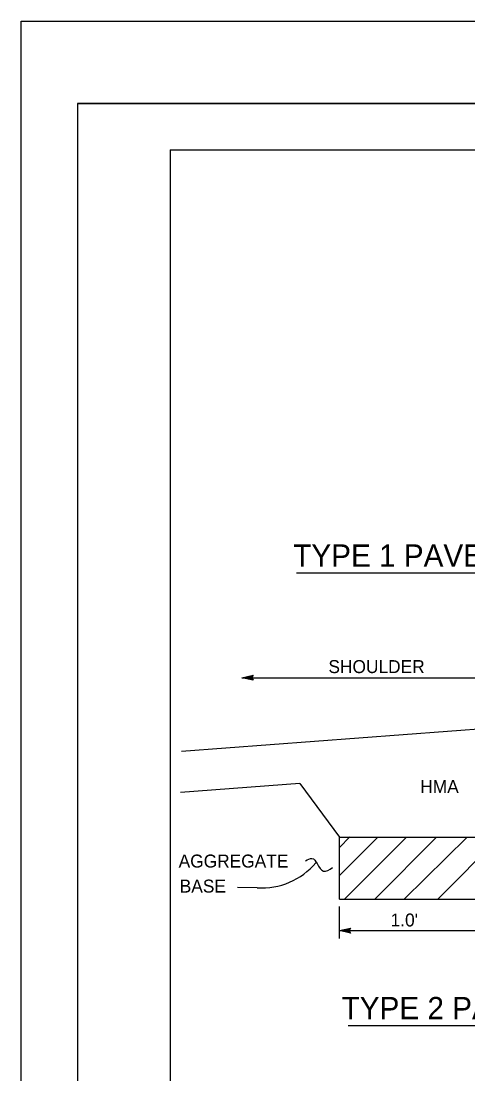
# Model space of a CAD drawing. Extents: x -894 to 866, y -476 to 714.
# Drawn here: x -894 to -653, y 145 to 714 of the extents above; entities that cross this region are included whole.
import ezdxf

# ---------------------------------------------------------------- set-up
doc = ezdxf.new("R2010")
doc.units = 0
for name, color, linetype in [('10 Sheet Format', 7, 'Continuous'), ('56 Stage 3 Anno', 7, 'Continuous'), ('57 Undefined', 7, 'Continuous'), ('59 Sndwall Anno', 7, 'Continuous'), ('60 Nongeo Data', 7, 'Continuous')]:
    doc.layers.add(name, color=color, linetype=linetype)

msp = doc.modelspace()

# ---------------------------------------------------------------- linework, layer by layer
at = {"layer": '10 Sheet Format'}
for p, q in [((-863.4565, 668.958), (836.5469, 668.958)), ((-863.4565, 668.958), (-863.4565, -431.0442)), ((-813.4509, 643.9567), (811.5452, 643.9567)), ((-813.4509, 643.9567), (-813.4509, -406.0408))]:
    msp.add_line(p, q, dxfattribs=at)
for points in [[(-894.0439, 713.5635), (865.9554, 713.5635), (865.9554, -476.436), (-894.0439, -476.436)], [(-863.4565, -431.0442), (836.5469, -431.0442), (836.5469, 668.958), (-863.4565, 668.958)]]:
    msp.add_lwpolyline(points, close=True, dxfattribs=at)
at = {"layer": '56 Stage 3 Anno'}
for p, q in [((-774.6455, 358.9825), (-768.6451, 360.3124)), ((-774.6455, 358.9825), (-639.0895, 358.9825)), ((-768.6455, 357.6423), (-774.6455, 358.9825)), ((-774.6455, 358.9825), (-774.6455, 358.9825)), ((-768.8617, 357.9982), (-773.2656, 358.9817)), ((-773.2542, 358.986), (-768.8802, 359.9534)), ((-771.8825, 358.9801), (-769.0573, 359.6065)), ((-769.0955, 358.3577), (-771.8825, 358.9801)), ((-770.501, 358.9793), (-769.2924, 359.2471)), ((-769.2719, 358.7045), (-770.501, 358.9793)), ((-768.6455, 360.3124), (-769.4455, 358.9825)), ((-769.4455, 358.9825), (-768.6455, 357.6423)), ((-768.6455, 360.3124), (-768.6455, 360.3124)), ((-768.6455, 357.6423), (-768.6455, 357.6423)), ((-766.4195, 245.5871), (-777.0805, 245.6213)), ((-722.0102, 218.1588), (-722.0102, 235.3587)), ((-722.0102, 222.4158), (-716.0102, 223.7461)), ((-716.0102, 221.0761), (-722.0102, 222.4158)), ((-722.0102, 222.4158), (-722.0102, 222.4158)), ((-722.0102, 222.4158), (-675.1937, 222.4158)), ((-716.2267, 221.432), (-720.6303, 222.4154)), ((-720.6192, 222.4194), (-716.2452, 223.3867)), ((-719.2476, 222.4139), (-716.4224, 223.0399)), ((-716.4606, 221.7914), (-719.2476, 222.4139)), ((-717.8661, 222.4127), (-716.6574, 222.6808)), ((-716.637, 222.1383), (-717.8661, 222.4127)), ((-716.0102, 223.7461), (-716.8102, 222.4158)), ((-716.8102, 222.4158), (-716.0102, 221.0761)), ((-716.0102, 223.7458), (-716.0102, 223.7458)), ((-675.1937, 222.4158), (-639.1056, 222.4158)), ((-716.0102, 221.0761), (-716.0102, 221.0761))]:
    msp.add_line(p, q, dxfattribs=at)
msp.add_arc((-763.7533, 283.3476), 37.8545, 265.961311, 320.002442, dxfattribs=at)
msp.add_spline([(-740.3393, 260.0134), (-736.8621, 261.4043), (-734.0802, 258.6225), (-730.6031, 254.4496), (-725.735, 256.5362)], degree=3, dxfattribs=at)
at = {"layer": '57 Undefined'}
for p, q in [((-745.1693, 415.608), (-261.764, 415.608)), ((-717.3044, 171.227), (-235.7247, 171.227))]:
    msp.add_line(p, q, dxfattribs=at)
at = {"layer": '59 Sndwall Anno'}
msp.add_line((-687.0977, 239.4453), (-653.0406, 272.8941), dxfattribs=at)
for points in [[(-722.0118, 267.3614), (-716.3787, 272.9945)], [(-721.722, 252.3331), (-701.211, 272.8445)], [(-719.2771, 239.2969), (-685.8425, 272.7315)], [(-702.8693, 239.4087), (-669.4745, 272.8035)], [(-668.8654, 239.4713), (-635.6285, 272.7083)]]:
    msp.add_lwpolyline(points, dxfattribs=at)
at = {"layer": '60 Nongeo Data'}
for p, q in [((-639.0895, 331.8495), (-807.3179, 319.1381)), ((-743.4365, 301.7783), (-807.9199, 296.9058)), ((-743.4365, 301.7783), (-722.0102, 272.9492)), ((-722.0102, 239.3028), (-722.0102, 272.9492)), ((-722.0102, 272.9492), (-498.4268, 272.9492)), ((-722.0102, 239.3028), (-498.4268, 239.3028))]:
    msp.add_line(p, q, dxfattribs=at)

# ---------------------------------------------------------------- texts
at = {"layer": '57 Undefined'}
for s, height, p in [('TYPE 1 PAVEMENT STRUCTURE DRAINAGE SYSTEM', 12, (-746.9638, 418.9544)), ('SHOULDER', 7, (-727.9428, 361.466)), ('HMA', 7, (-678.3176, 296.7055)), ('AGGREGATE', 7, (-808.8797, 256.4642)), ('BASE', 7, (-808.295, 242.9335)), ("1.0'", 7, (-694.3394, 224.6418)), ('TYPE 2 PAVEMENT STRUCTURE DRAINAGE SYSTEM', 12, (-720.8058, 174.5734))]:
    msp.add_text(s, height=height, dxfattribs=at).set_placement(p)

doc.saveas('drawing.dxf')
